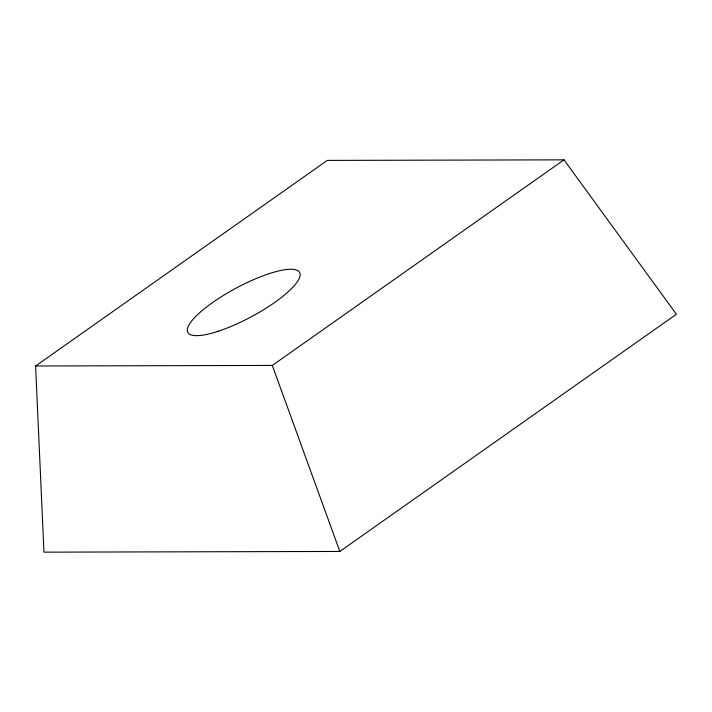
<?xml version="1.0" encoding="UTF-8"?>
<svg xmlns="http://www.w3.org/2000/svg" width="712" height="712" viewBox="0 0 712 712"><rect width="100%" height="100%" fill="white"/><g stroke="black" fill="none" stroke-linecap="round" stroke-linejoin="round"><path stroke-width="1.07" d="M35.6 365.995L327.28 160.405L563.993 159.844L676.4 314.232L339.838 551.453L43.957 552.156L35.6 365.995L272.304 365.434L563.993 159.844M272.304 365.434L339.838 551.453M218.433 331.178A63.448 16.207 -28.2 0 0 300.046 273.657A63.448 16.207 -28.2 0 0 212.639 302.529A63.448 16.207 -28.2 0 0 218.433 331.178"/></g></svg>
